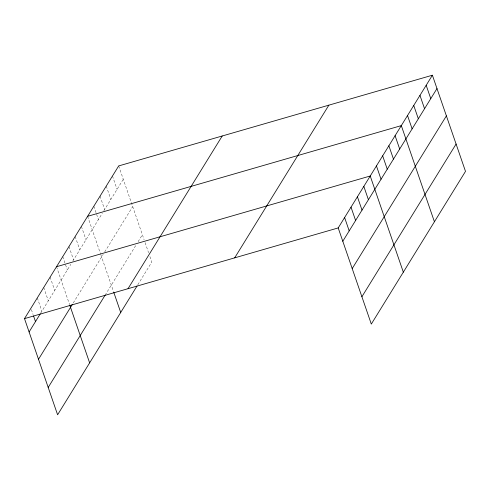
<?xml version="1.0" encoding="UTF-8"?>
<svg xmlns="http://www.w3.org/2000/svg" width="490" height="490" viewBox="0 0 490 490"><rect width="100%" height="100%" fill="white"/><g stroke="black" fill="none" stroke-linecap="round" stroke-linejoin="round"><path stroke-width="0.37" stroke-dasharray="2.45 1.84" d="M40.701 313.141L70.83 264.3M72.771 261.152L102.3 213.279M103.856 210.761L123.284 179.267M73.249 302.967L103.163 254.463M104.719 251.946L132.692 206.59M105.087 295.219L136.171 244.829M138.113 241.68L142.388 234.747M137.812 284.751L151.796 262.077L149.566 255.602M118.69 165.926L144.121 239.782M145.114 242.66L148.58 252.73M112.473 176.008L117.067 189.342M106.257 186.084L110.85 199.418M100.04 196.165L104.633 209.5M93.823 206.241L98.417 219.575M87.606 216.317L100.622 254.108M100.867 254.825L113.533 291.611M81.389 226.398L85.983 239.733M75.172 236.474L79.766 249.814M68.955 246.556L73.549 259.89M62.745 256.631L67.332 269.966M56.528 266.713L69.537 304.498M50.121 277.095L54.715 290.429M43.714 287.477L48.308 300.811M37.307 297.859L41.901 311.199M31.391 309.649L33.081 314.562"/><path stroke-width="0.73" d="M137.035 286.013L57.606 414.779L24.5 318.629L118.69 165.926L432.394 75.221L465.5 171.371L371.31 324.074L338.204 227.924L432.394 75.221M29.094 331.963L40.303 313.79M38.502 359.293L72.471 304.223M48.198 387.449L105.087 295.219M128.019 288.696L222.215 135.993M234.679 257.856L328.87 105.154M342.792 241.258L436.982 88.555M352.206 268.587L446.396 115.885M361.902 296.744L456.092 144.042M87.606 216.317L401.31 125.612L434.416 221.762M56.528 266.713L370.226 176.002L403.331 272.152M24.5 318.629L338.204 227.924M426.178 85.303L430.771 98.637M419.961 95.379L424.554 108.713M413.744 105.46L418.338 118.794M407.527 115.536L412.121 128.87M395.093 135.693L399.687 149.027M388.876 145.769L393.47 159.103M382.659 155.851L387.253 169.185M376.443 165.926L381.036 179.26M363.825 186.39L368.413 199.724M357.418 196.772L362.006 210.106M351.012 207.154L355.605 220.488M344.605 217.542L349.199 230.876M113.784 292.334L120.718 312.467M69.782 305.215L89.633 362.857M33.565 315.964L35.494 321.581"/></g></svg>
